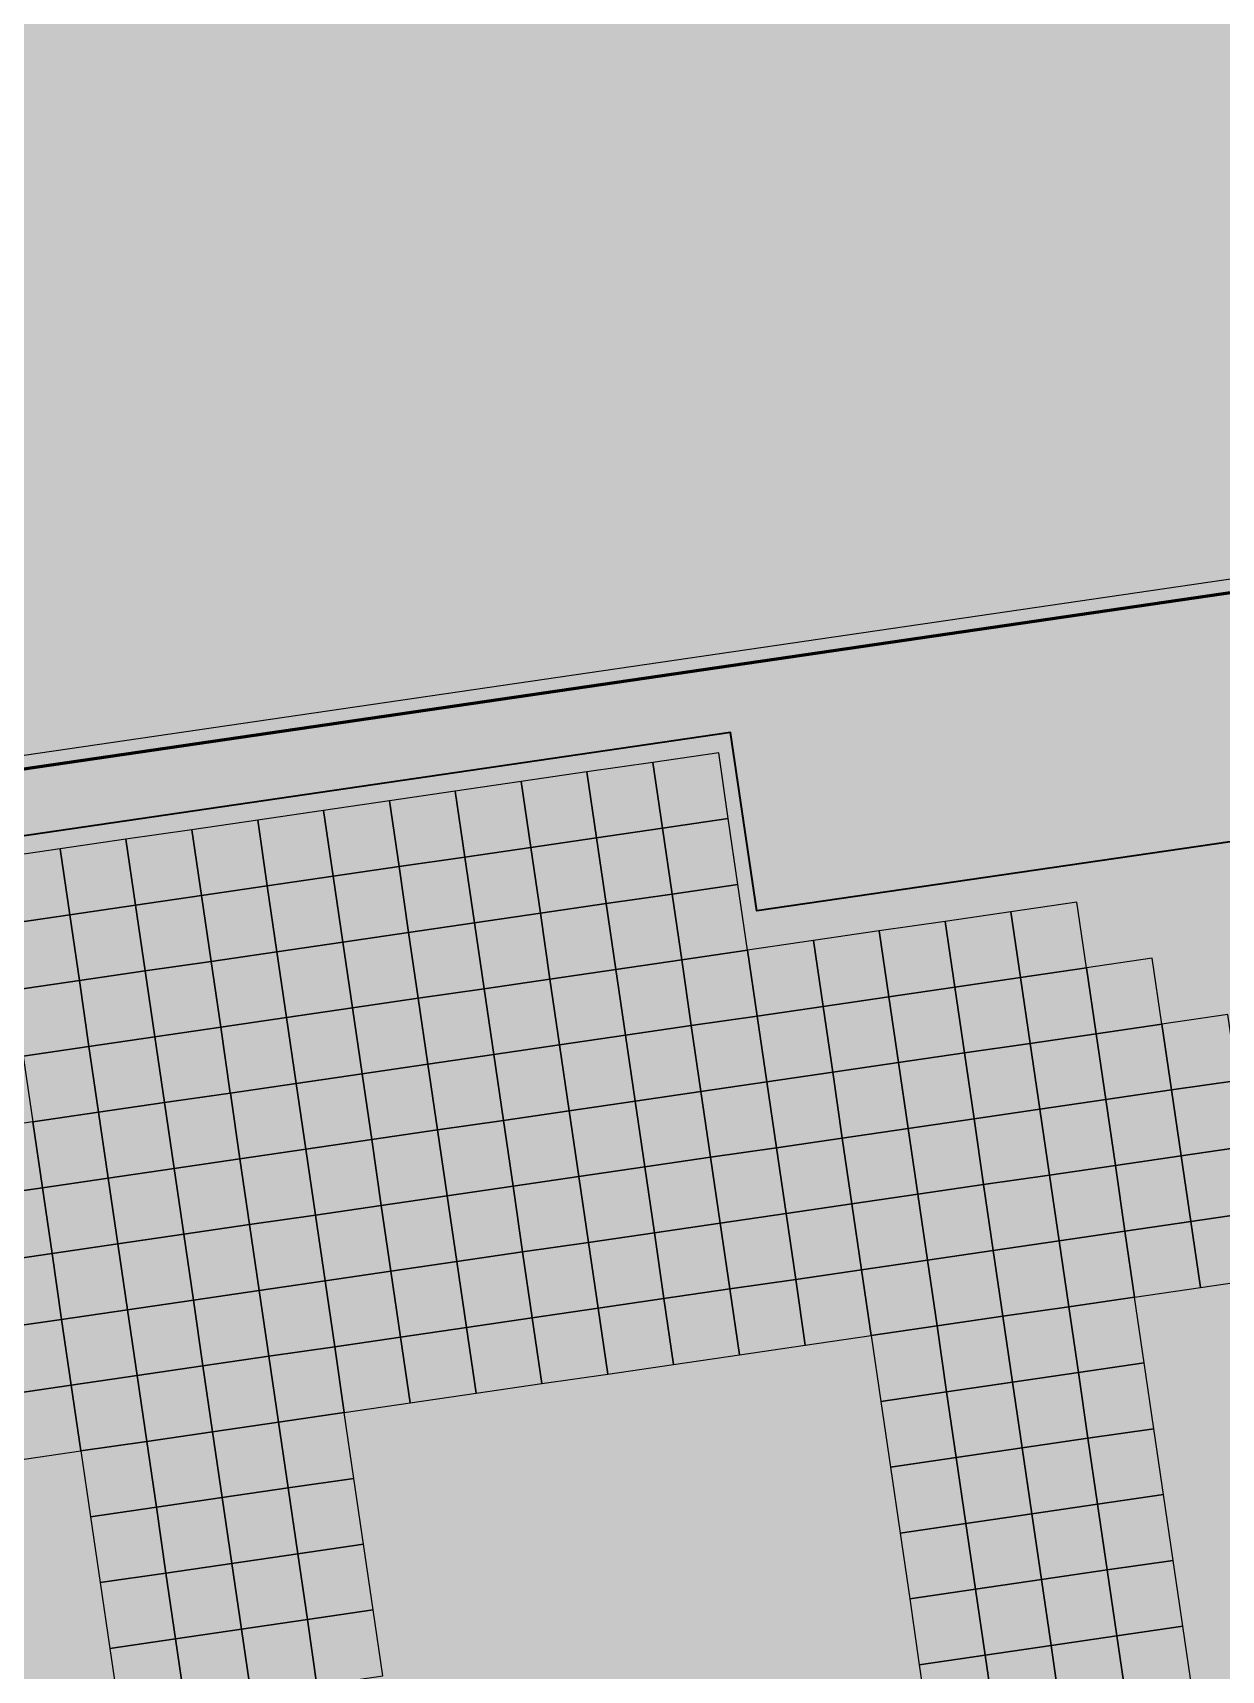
# Model space of a CAD drawing. Header units: metres. Extents: x 2 to 659295185, y -28 to 1124222152.
# Drawn here: x 656835.17 to 656853.02, y 1124423.08 to 1124447.69 of the extents above; entities that cross this region are included whole.
import ezdxf

# ---------------------------------------------------------------- set-up
doc = ezdxf.new("R2010")
doc.units = ezdxf.units.M
doc.header["$MEASUREMENT"] = 0
doc.layers.add("a''brocal", color=220, linetype='CONTINUOUS', lineweight=15)
doc.layers.add('ESCUELA', color=7, linetype='CONTINUOUS', lineweight=15)
doc.layers.add('parcela simoncito', color=7, linetype='CONTINUOUS', lineweight=9, true_color=0xe9debe)

# ---------------------------------------------------------------- blocks, each defined once
blk = doc.blocks.new('simoncito')
at = {"layer": 'ESCUELA', "linetype": 'Continuous', "lineweight": 0}
blk.add_hatch(color=252, dxfattribs=at).paths.add_polyline_path([(-455.6, -2173.202), (-495.36, -2173.202), (-495.361, -2154.802), (-458.961, -2154.802), (-458.961, -2162.022), (-455.601, -2162.022)])
at = {"layer": 'ESCUELA', "color": 5, "linetype": 'Continuous', "lineweight": 30}
blk.add_lwpolyline([(-455.887, -2173.202), (-455.89, -2176.921), (-481.237, -2176.912), (-481.237, -2174.202), (-496.047, -2174.202), (-496.046, -2153.802), (-458.847, -2153.802), (-458.847, -2161.022), (-455.887, -2161.022), (-455.887, -2162.022)], dxfattribs=at)
at = {"layer": 'ESCUELA', "linetype": 'Continuous', "lineweight": 0}
blk.add_lwpolyline([(-455.6, -2173.202), (-495.36, -2173.202), (-495.361, -2154.802), (-458.961, -2154.802), (-458.961, -2162.022), (-455.601, -2162.022), (-455.6, -2173.202)], dxfattribs=at)
at = {"layer": 'ESCUELA', "linetype": 'Continuous', "lineweight": 50}
blk.add_lwpolyline([(-458.961, -2154.802), (-495.361, -2154.802), (-495.36, -2173.202), (-455.6, -2173.201), (-455.601, -2162.022), (-458.961, -2162.022), (-458.961, -2154.802)], dxfattribs=at)
at = {"layer": 'ESCUELA', "color": 1, "linetype": 'Continuous', "lineweight": 0}
blk.add_lwpolyline([(-498.581, -2173.002), (-455.601, -2173.001)], dxfattribs=at)

msp = doc.modelspace()

# ---------------------------------------------------------------- hatches: boundary and pattern name
at = {"layer": 'parcela simoncito'}
h = msp.add_hatch(color=256, dxfattribs=at)
edge = h.paths.add_edge_path()
edge.add_arc((656894.8808, 1124403.0381), 18.2, 135.42686, 142.70806)
edge.add_line((656880.4017, 1124414.0651), (656822.1324, 1124405.5458))
edge.add_line((656822.1324, 1124405.5458), (656815.3534, 1124451.7639))
edge.add_arc((656824.0867, 1124452.8177), 8.7966, 98.29634, 186.88058, ccw=False)
edge.add_line((656822.8174, 1124461.5223), (656845.4525, 1124464.8332))
edge.add_line((656845.4525, 1124464.8332), (656874.1358, 1124469.0252))
edge.add_line((656874.1358, 1124469.0252), (656881.916, 1124415.8112))

# ---------------------------------------------------------------- linework, layer by layer
at = {"layer": 'ESCUELA', "color": 248, "lineweight": 9, "ltscale": 100, "elevation": 433.2399}
for points in [[(656845.6189, 1124435.8778), (656845.4743, 1124436.8673), (656844.4848, 1124436.7227), (656844.6294, 1124435.7332)], [(656844.6294, 1124435.7332), (656844.4848, 1124436.7227), (656843.4953, 1124436.5781), (656843.64, 1124435.5886)], [(656842.6505, 1124435.444), (656842.5059, 1124436.4335), (656841.5164, 1124436.2888), (656841.661, 1124435.2993)], [(656843.64, 1124435.5886), (656843.4953, 1124436.5781), (656842.5059, 1124436.4335), (656842.6505, 1124435.444)], [(656840.6715, 1124435.1547), (656840.5269, 1124436.1442), (656839.5374, 1124435.9996), (656839.682, 1124435.0101)], [(656841.661, 1124435.2993), (656841.5164, 1124436.2888), (656840.5269, 1124436.1442), (656840.6715, 1124435.1547)], [(656839.682, 1124435.0101), (656839.5374, 1124435.9995), (656838.5479, 1124435.8549), (656838.6925, 1124434.8654)], [(656845.7636, 1124434.8883), (656845.6189, 1124435.8778), (656844.6294, 1124435.7332), (656844.7741, 1124434.7437)], [(656837.703, 1124434.7208), (656837.5584, 1124435.7103), (656836.5689, 1124435.5657), (656836.7136, 1124434.5762)], [(656838.6925, 1124434.8654), (656838.5479, 1124435.8549), (656837.5584, 1124435.7103), (656837.703, 1124434.7208)], [(656844.7741, 1124434.7437), (656844.6294, 1124435.7332), (656843.64, 1124435.5886), (656843.7846, 1124434.5991)], [(656835.7241, 1124434.4316), (656835.5794, 1124435.4211), (656834.59, 1124435.2764), (656834.7346, 1124434.287)], [(656836.7136, 1124434.5762), (656836.5689, 1124435.5657), (656835.5794, 1124435.4211), (656835.7241, 1124434.4316)], [(656842.7951, 1124434.4545), (656842.6505, 1124435.444), (656841.661, 1124435.2993), (656841.8056, 1124434.3098)], [(656843.7846, 1124434.5991), (656843.64, 1124435.5886), (656842.6505, 1124435.444), (656842.7951, 1124434.4545)], [(656840.8161, 1124434.1652), (656840.6715, 1124435.1547), (656839.682, 1124435.0101), (656839.8266, 1124434.0206)], [(656841.8056, 1124434.3099), (656841.661, 1124435.2993), (656840.6715, 1124435.1547), (656840.8161, 1124434.1652)], [(656839.8266, 1124434.0206), (656839.682, 1124435.0101), (656838.6925, 1124434.8654), (656838.8372, 1124433.876)], [(656845.9082, 1124433.8989), (656845.7636, 1124434.8884), (656844.7741, 1124434.7437), (656844.9187, 1124433.7542)], [(656837.8477, 1124433.7313), (656837.703, 1124434.7208), (656836.7136, 1124434.5762), (656836.8582, 1124433.5867)], [(656838.8372, 1124433.876), (656838.6925, 1124434.8654), (656837.703, 1124434.7208), (656837.8477, 1124433.7313)], [(656844.9187, 1124433.7542), (656844.7741, 1124434.7437), (656843.7846, 1124434.5991), (656843.9292, 1124433.6096)], [(656835.8687, 1124433.4421), (656835.7241, 1124434.4316), (656834.7346, 1124434.287), (656834.8792, 1124433.2975)], [(656836.8582, 1124433.5867), (656836.7136, 1124434.5762), (656835.7241, 1124434.4316), (656835.8687, 1124433.4421)], [(656842.9397, 1124433.465), (656842.7951, 1124434.4545), (656841.8056, 1124434.3099), (656841.9502, 1124433.3204)], [(656843.9292, 1124433.6096), (656843.7846, 1124434.5991), (656842.7951, 1124434.4545), (656842.9397, 1124433.465)], [(656850.0108, 1124433.4879), (656849.8661, 1124434.4774), (656848.8766, 1124434.3327), (656849.0213, 1124433.3433)], [(656851.0002, 1124433.6325), (656850.8556, 1124434.622), (656849.8661, 1124434.4774), (656850.0108, 1124433.4879)], [(656840.9608, 1124433.1757), (656840.8161, 1124434.1652), (656839.8266, 1124434.0206), (656839.9713, 1124433.0311)], [(656841.9502, 1124433.3204), (656841.8056, 1124434.3099), (656840.8161, 1124434.1652), (656840.9608, 1124433.1757)], [(656848.0318, 1124433.1986), (656847.8872, 1124434.1881), (656846.8977, 1124434.0435), (656847.0423, 1124433.054)], [(656849.0213, 1124433.3433), (656848.8766, 1124434.3327), (656847.8872, 1124434.1881), (656848.0318, 1124433.1986)], [(656839.9713, 1124433.0311), (656839.8266, 1124434.0206), (656838.8372, 1124433.876), (656838.9818, 1124432.8865)], [(656846.0528, 1124432.9094), (656845.9082, 1124433.8989), (656844.9187, 1124433.7542), (656845.0633, 1124432.7648)], [(656847.0423, 1124433.054), (656846.8977, 1124434.0435), (656845.9082, 1124433.8989), (656846.0528, 1124432.9094)], [(656837.9923, 1124432.7418), (656837.8477, 1124433.7313), (656836.8582, 1124433.5867), (656837.0028, 1124432.5972)], [(656838.9818, 1124432.8865), (656838.8372, 1124433.876), (656837.8477, 1124433.7313), (656837.9923, 1124432.7418)], [(656845.0633, 1124432.7648), (656844.9187, 1124433.7542), (656843.9292, 1124433.6096), (656844.0738, 1124432.6201)], [(656852.1344, 1124432.7876), (656851.9897, 1124433.7771), (656851.0002, 1124433.6325), (656851.1449, 1124432.643)], [(656836.0133, 1124432.4526), (656835.8687, 1124433.4421), (656834.8792, 1124433.2975), (656835.0238, 1124432.308)], [(656837.0028, 1124432.5972), (656836.8582, 1124433.5867), (656835.8687, 1124433.4421), (656836.0133, 1124432.4526)], [(656843.0843, 1124432.4755), (656842.9397, 1124433.465), (656841.9502, 1124433.3204), (656842.0949, 1124432.3309)], [(656844.0738, 1124432.6201), (656843.9292, 1124433.6096), (656842.9397, 1124433.465), (656843.0843, 1124432.4755)], [(656850.1554, 1124432.4984), (656850.0108, 1124433.4879), (656849.0213, 1124433.3433), (656849.1659, 1124432.3538)], [(656851.1449, 1124432.643), (656851.0002, 1124433.6325), (656850.0108, 1124433.4879), (656850.1554, 1124432.4984)], [(656841.1054, 1124432.1863), (656840.9608, 1124433.1757), (656839.9713, 1124433.0311), (656840.1159, 1124432.0416)], [(656842.0949, 1124432.3309), (656841.9502, 1124433.3204), (656840.9608, 1124433.1757), (656841.1054, 1124432.1863)], [(656848.1764, 1124432.2091), (656848.0318, 1124433.1986), (656847.0423, 1124433.054), (656847.1869, 1124432.0645)], [(656849.1659, 1124432.3538), (656849.0213, 1124433.3433), (656848.0318, 1124433.1986), (656848.1764, 1124432.2091)], [(656840.1159, 1124432.0416), (656839.9713, 1124433.0311), (656838.9818, 1124432.8865), (656839.1264, 1124431.897)], [(656847.1869, 1124432.0645), (656847.0423, 1124433.054), (656846.0528, 1124432.9094), (656846.1974, 1124431.9199)], [(656853.2686, 1124431.9428), (656853.1239, 1124432.9323), (656852.1344, 1124432.7877), (656852.2791, 1124431.7982)], [(656838.1369, 1124431.7524), (656837.9923, 1124432.7419), (656837.0028, 1124432.5972), (656837.1474, 1124431.6077)], [(656839.1264, 1124431.897), (656838.9818, 1124432.8865), (656837.9923, 1124432.7419), (656838.1369, 1124431.7524)], [(656845.2079, 1124431.7753), (656845.0633, 1124432.7648), (656844.0738, 1124432.6201), (656844.2185, 1124431.6306)], [(656846.1974, 1124431.9199), (656846.0528, 1124432.9094), (656845.0633, 1124432.7648), (656845.2079, 1124431.7753)], [(656852.2791, 1124431.7982), (656852.1344, 1124432.7877), (656851.145, 1124432.643), (656851.2896, 1124431.6536)], [(656836.1579, 1124431.4631), (656836.0133, 1124432.4526), (656835.0238, 1124432.308), (656835.1685, 1124431.3185)], [(656837.1474, 1124431.6077), (656837.0028, 1124432.5972), (656836.0133, 1124432.4526), (656836.1579, 1124431.4631)], [(656843.229, 1124431.486), (656843.0843, 1124432.4755), (656842.0949, 1124432.3309), (656842.2395, 1124431.3414)], [(656844.2185, 1124431.6306), (656844.0738, 1124432.6201), (656843.0843, 1124432.4755), (656843.229, 1124431.486)], [(656850.3001, 1124431.5089), (656850.1555, 1124432.4984), (656849.166, 1124432.3538), (656849.3106, 1124431.3643)], [(656851.2896, 1124431.6536), (656851.145, 1124432.643), (656850.1555, 1124432.4984), (656850.3001, 1124431.5089)], [(656841.25, 1124431.1968), (656841.1054, 1124432.1863), (656840.1159, 1124432.0416), (656840.2605, 1124431.0522)], [(656842.2395, 1124431.3414), (656842.0949, 1124432.3309), (656841.1054, 1124432.1863), (656841.25, 1124431.1968)], [(656848.3211, 1124431.2197), (656848.1765, 1124432.2092), (656847.187, 1124432.0645), (656847.3316, 1124431.0751)], [(656849.3106, 1124431.3643), (656849.166, 1124432.3538), (656848.1765, 1124432.2092), (656848.3211, 1124431.2197)], [(656840.2605, 1124431.0522), (656840.1159, 1124432.0416), (656839.1264, 1124431.897), (656839.271, 1124430.9075)], [(656847.3316, 1124431.0751), (656847.187, 1124432.0645), (656846.1975, 1124431.9199), (656846.3421, 1124430.9304)], [(656853.4132, 1124430.9533), (656853.2686, 1124431.9428), (656852.2791, 1124431.7982), (656852.4237, 1124430.8087)], [(656838.2816, 1124430.7629), (656838.137, 1124431.7524), (656837.1475, 1124431.6078), (656837.2921, 1124430.6183)], [(656839.2711, 1124430.9075), (656839.1265, 1124431.897), (656838.137, 1124431.7524), (656838.2816, 1124430.7629)], [(656845.3527, 1124430.7858), (656845.208, 1124431.7753), (656844.2185, 1124431.6307), (656844.3632, 1124430.6412)], [(656846.3421, 1124430.9304), (656846.1975, 1124431.9199), (656845.208, 1124431.7753), (656845.3527, 1124430.7858)], [(656852.4237, 1124430.8087), (656852.2791, 1124431.7982), (656851.2896, 1124431.6536), (656851.4342, 1124430.6641)], [(656836.3027, 1124430.4737), (656836.158, 1124431.4631), (656835.1685, 1124431.3185), (656835.3132, 1124430.329)], [(656837.2921, 1124430.6183), (656837.1475, 1124431.6078), (656836.158, 1124431.4631), (656836.3027, 1124430.4737)], [(656843.3737, 1124430.4966), (656843.2291, 1124431.486), (656842.2396, 1124431.3414), (656842.3842, 1124430.3519)], [(656844.3632, 1124430.6412), (656844.2185, 1124431.6307), (656843.2291, 1124431.486), (656843.3737, 1124430.4966)], [(656850.4447, 1124430.5194), (656850.3001, 1124431.5089), (656849.3106, 1124431.3643), (656849.4552, 1124430.3748)], [(656851.4342, 1124430.6641), (656851.2896, 1124431.6536), (656850.3001, 1124431.5089), (656850.4447, 1124430.5194)], [(656835.3132, 1124430.329), (656835.1685, 1124431.3185), (656834.1791, 1124431.1739), (656834.3237, 1124430.1844)], [(656841.3947, 1124430.2073), (656841.2501, 1124431.1968), (656840.2606, 1124431.0522), (656840.4052, 1124430.0627)], [(656842.3842, 1124430.3519), (656842.2396, 1124431.3414), (656841.2501, 1124431.1968), (656841.3947, 1124430.2073)], [(656848.4657, 1124430.2302), (656848.3211, 1124431.2197), (656847.3316, 1124431.0751), (656847.4763, 1124430.0856)], [(656849.4552, 1124430.3748), (656849.3106, 1124431.3643), (656848.3211, 1124431.2197), (656848.4657, 1124430.2302)], [(656840.4052, 1124430.0627), (656840.2606, 1124431.0522), (656839.2711, 1124430.9075), (656839.4157, 1124429.9181)], [(656847.4763, 1124430.0856), (656847.3316, 1124431.0751), (656846.3421, 1124430.9304), (656846.4868, 1124429.9409)], [(656853.5577, 1124429.9638), (656853.4131, 1124430.9533), (656852.4236, 1124430.8087), (656852.5682, 1124429.8192)], [(656838.4263, 1124429.7734), (656838.2816, 1124430.7629), (656837.2921, 1124430.6183), (656837.4368, 1124429.6288)], [(656839.4157, 1124429.9181), (656839.2711, 1124430.9075), (656838.2816, 1124430.7629), (656838.4263, 1124429.7734)], [(656845.4973, 1124429.7963), (656845.3527, 1124430.7858), (656844.3632, 1124430.6412), (656844.5078, 1124429.6517)], [(656846.4868, 1124429.9409), (656846.3421, 1124430.9304), (656845.3527, 1124430.7858), (656845.4973, 1124429.7963)], [(656852.5682, 1124429.8192), (656852.4236, 1124430.8087), (656851.4341, 1124430.6641), (656851.5787, 1124429.6746)], [(656836.4473, 1124429.4842), (656836.3027, 1124430.4737), (656835.3132, 1124430.329), (656835.4578, 1124429.3396)], [(656837.4368, 1124429.6288), (656837.2921, 1124430.6183), (656836.3027, 1124430.4737), (656836.4473, 1124429.4842)], [(656843.5183, 1124429.5071), (656843.3737, 1124430.4966), (656842.3842, 1124430.3519), (656842.5288, 1124429.3624)], [(656844.5078, 1124429.6517), (656844.3632, 1124430.6412), (656843.3737, 1124430.4966), (656843.5183, 1124429.5071)], [(656850.5893, 1124429.5299), (656850.4446, 1124430.5194), (656849.4551, 1124430.3748), (656849.5998, 1124429.3853)], [(656851.5787, 1124429.6746), (656851.4341, 1124430.6641), (656850.4446, 1124430.5194), (656850.5893, 1124429.5299)], [(656835.4578, 1124429.3395), (656835.3132, 1124430.329), (656834.3237, 1124430.1844), (656834.4683, 1124429.1949)], [(656841.5393, 1124429.2178), (656841.3947, 1124430.2073), (656840.4052, 1124430.0627), (656840.5499, 1124429.0732)], [(656842.5288, 1124429.3624), (656842.3842, 1124430.3519), (656841.3947, 1124430.2073), (656841.5393, 1124429.2178)], [(656848.6103, 1124429.2407), (656848.4657, 1124430.2302), (656847.4762, 1124430.0856), (656847.6208, 1124429.0961)], [(656849.5998, 1124429.3853), (656849.4551, 1124430.3748), (656848.4657, 1124430.2302), (656848.6103, 1124429.2407)], [(656840.5499, 1124429.0732), (656840.4052, 1124430.0627), (656839.4157, 1124429.9181), (656839.5604, 1124428.9286)], [(656847.6208, 1124429.0961), (656847.4762, 1124430.0856), (656846.4867, 1124429.9409), (656846.6313, 1124428.9514)], [(656853.7023, 1124428.9743), (656853.5577, 1124429.9638), (656852.5682, 1124429.8192), (656852.7129, 1124428.8297)], [(656838.5709, 1124428.7839), (656838.4263, 1124429.7734), (656837.4368, 1124429.6288), (656837.5814, 1124428.6393)], [(656839.5604, 1124428.9286), (656839.4157, 1124429.9181), (656838.4263, 1124429.7734), (656838.5709, 1124428.7839)], [(656845.6418, 1124428.8068), (656845.4972, 1124429.7963), (656844.5077, 1124429.6517), (656844.6523, 1124428.6622)], [(656846.6313, 1124428.9514), (656846.4867, 1124429.9409), (656845.4972, 1124429.7963), (656845.6418, 1124428.8068)], [(656852.7129, 1124428.8297), (656852.5682, 1124429.8192), (656851.5787, 1124429.6746), (656851.7234, 1124428.6851)], [(656836.5919, 1124428.4947), (656836.4473, 1124429.4842), (656835.4578, 1124429.3396), (656835.6024, 1124428.3501)], [(656837.5814, 1124428.6393), (656837.4368, 1124429.6288), (656836.4473, 1124429.4842), (656836.5919, 1124428.4947)], [(656843.6628, 1124428.5176), (656843.5182, 1124429.5071), (656842.5287, 1124429.3624), (656842.6734, 1124428.3729)], [(656844.6523, 1124428.6622), (656844.5077, 1124429.6517), (656843.5182, 1124429.5071), (656843.6628, 1124428.5176)], [(656850.7339, 1124428.5405), (656850.5893, 1124429.5299), (656849.5998, 1124429.3853), (656849.7444, 1124428.3958)], [(656851.7234, 1124428.6851), (656851.5787, 1124429.6746), (656850.5893, 1124429.5299), (656850.7339, 1124428.5405)], [(656835.6024, 1124428.3501), (656835.4578, 1124429.3395), (656834.4683, 1124429.1949), (656834.6129, 1124428.2054)], [(656842.6734, 1124428.3729), (656842.5287, 1124429.3624), (656841.5393, 1124429.2178), (656841.6839, 1124428.2283)], [(656848.7549, 1124428.2512), (656848.6103, 1124429.2407), (656847.6208, 1124429.0961), (656847.7654, 1124428.1066)], [(656849.7444, 1124428.3958), (656849.5998, 1124429.3853), (656848.6103, 1124429.2407), (656848.7549, 1124428.2512)], [(656840.6944, 1124428.0837), (656840.5498, 1124429.0732), (656839.5603, 1124428.9286), (656839.7049, 1124427.9391)], [(656841.6839, 1124428.2283), (656841.5393, 1124429.2178), (656840.5498, 1124429.0732), (656840.6944, 1124428.0837)], [(656847.7654, 1124428.1066), (656847.6208, 1124429.0961), (656846.6313, 1124428.9514), (656846.7759, 1124427.962)], [(656838.7154, 1124427.7944), (656838.5708, 1124428.7839), (656837.5813, 1124428.6393), (656837.7259, 1124427.6498)], [(656839.7049, 1124427.9391), (656839.5603, 1124428.9286), (656838.5708, 1124428.7839), (656838.7154, 1124427.7944)], [(656845.7864, 1124427.8173), (656845.6418, 1124428.8068), (656844.6523, 1124428.6622), (656844.797, 1124427.6727)], [(656846.7759, 1124427.962), (656846.6313, 1124428.9514), (656845.6418, 1124428.8068), (656845.7864, 1124427.8173)], [(656836.7364, 1124427.5052), (656836.5918, 1124428.4947), (656835.6023, 1124428.3501), (656835.747, 1124427.3606)], [(656837.7259, 1124427.6498), (656837.5813, 1124428.6393), (656836.5918, 1124428.4947), (656836.7364, 1124427.5052)], [(656843.8075, 1124427.5281), (656843.6628, 1124428.5176), (656842.6734, 1124428.3729), (656842.818, 1124427.3835)], [(656844.797, 1124427.6727), (656844.6523, 1124428.6622), (656843.6628, 1124428.5176), (656843.8075, 1124427.5281)], [(656850.8785, 1124427.551), (656850.7339, 1124428.5405), (656849.7444, 1124428.3958), (656849.889, 1124427.4063)], [(656851.868, 1124427.6956), (656851.7234, 1124428.6851), (656850.7339, 1124428.5405), (656850.8785, 1124427.551)], [(656835.747, 1124427.3606), (656835.6023, 1124428.35), (656834.6128, 1124428.2054), (656834.7575, 1124427.2159)], [(656842.818, 1124427.3835), (656842.6734, 1124428.3729), (656841.6839, 1124428.2283), (656841.8285, 1124427.2388)], [(656848.8995, 1124427.2617), (656848.7549, 1124428.2512), (656847.7654, 1124428.1066), (656847.91, 1124427.1171)], [(656849.889, 1124427.4063), (656849.7444, 1124428.3958), (656848.7549, 1124428.2512), (656848.8995, 1124427.2617)], [(656840.839, 1124427.0942), (656840.6944, 1124428.0837), (656839.7049, 1124427.9391), (656839.8495, 1124426.9496)], [(656841.8285, 1124427.2388), (656841.6839, 1124428.2283), (656840.6944, 1124428.0837), (656840.839, 1124427.0942)], [(656838.86, 1124426.805), (656838.7154, 1124427.7944), (656837.7259, 1124427.6498), (656837.8706, 1124426.6603)], [(656839.8495, 1124426.9496), (656839.7049, 1124427.9391), (656838.7154, 1124427.7944), (656838.86, 1124426.805)], [(656836.8811, 1124426.5157), (656836.7364, 1124427.5052), (656835.747, 1124427.3606), (656835.8916, 1124426.3711)], [(656837.8706, 1124426.6603), (656837.7259, 1124427.6498), (656836.7364, 1124427.5052), (656836.8811, 1124426.5157)], [(656851.0231, 1124426.5615), (656850.8785, 1124427.551), (656849.889, 1124427.4063), (656850.0336, 1124426.4169)], [(656852.0126, 1124426.7061), (656851.868, 1124427.6956), (656850.8785, 1124427.551), (656851.0231, 1124426.5615)], [(656835.8916, 1124426.3711), (656835.747, 1124427.3606), (656834.7575, 1124427.2159), (656834.9021, 1124426.2264)], [(656849.0442, 1124426.2722), (656848.8995, 1124427.2617), (656847.91, 1124427.1171), (656848.0547, 1124426.1276)], [(656850.0336, 1124426.4169), (656849.889, 1124427.4063), (656848.8995, 1124427.2617), (656849.0442, 1124426.2722)], [(656839.0047, 1124425.8155), (656838.86, 1124426.805), (656837.8706, 1124426.6603), (656838.0152, 1124425.6708)], [(656839.9942, 1124425.9601), (656839.8495, 1124426.9496), (656838.86, 1124426.805), (656839.0047, 1124425.8155)], [(656837.0257, 1124425.5262), (656836.8811, 1124426.5157), (656835.8916, 1124426.3711), (656836.0362, 1124425.3816)], [(656838.0152, 1124425.6708), (656837.8706, 1124426.6603), (656836.8811, 1124426.5157), (656837.0257, 1124425.5262)], [(656851.1678, 1124425.572), (656851.0231, 1124426.5615), (656850.0336, 1124426.4169), (656850.1783, 1124425.4274)], [(656852.1572, 1124425.7166), (656852.0126, 1124426.7061), (656851.0231, 1124426.5615), (656851.1678, 1124425.572)], [(656849.1888, 1124425.2827), (656849.0442, 1124426.2722), (656848.0547, 1124426.1276), (656848.1993, 1124425.1381)], [(656850.1783, 1124425.4274), (656850.0336, 1124426.4169), (656849.0442, 1124426.2722), (656849.1888, 1124425.2827)], [(656839.1493, 1124424.826), (656839.0047, 1124425.8155), (656838.0152, 1124425.6708), (656838.1598, 1124424.6814)], [(656840.1388, 1124424.9706), (656839.9942, 1124425.9601), (656839.0047, 1124425.8155), (656839.1493, 1124424.826)], [(656838.1598, 1124424.6814), (656838.0152, 1124425.6708), (656837.0257, 1124425.5262), (656837.1703, 1124424.5367)], [(656851.3124, 1124424.5825), (656851.1678, 1124425.572), (656850.1783, 1124425.4274), (656850.3229, 1124424.4379)], [(656852.3019, 1124424.7271), (656852.1572, 1124425.7166), (656851.1678, 1124425.572), (656851.3124, 1124424.5825)], [(656837.1703, 1124424.5367), (656837.0257, 1124425.5262), (656836.0362, 1124425.3816), (656836.1808, 1124424.3921)], [(656850.3229, 1124424.4379), (656850.1783, 1124425.4274), (656849.1888, 1124425.2827), (656849.3334, 1124424.2933)], [(656849.3334, 1124424.2933), (656849.1888, 1124425.2827), (656848.1993, 1124425.1381), (656848.3439, 1124424.1486)], [(656839.2939, 1124423.8365), (656839.1493, 1124424.826), (656838.1598, 1124424.6814), (656838.3044, 1124423.6919)], [(656840.2834, 1124423.9811), (656840.1388, 1124424.9706), (656839.1493, 1124424.826), (656839.2939, 1124423.8365)], [(656838.3044, 1124423.6919), (656838.1598, 1124424.6814), (656837.1703, 1124424.5367), (656837.3149, 1124423.5472)], [(656851.457, 1124423.593), (656851.3124, 1124424.5825), (656850.3229, 1124424.4379), (656850.4675, 1124423.4484)], [(656852.4465, 1124423.7376), (656852.3019, 1124424.7271), (656851.3124, 1124424.5825), (656851.457, 1124423.593)], [(656837.3149, 1124423.5472), (656837.1703, 1124424.5367), (656836.1808, 1124424.3921), (656836.3255, 1124423.4026)], [(656850.4675, 1124423.4484), (656850.3229, 1124424.4379), (656849.3334, 1124424.2933), (656849.478, 1124423.3038)], [(656849.478, 1124423.3038), (656849.3334, 1124424.2933), (656848.3439, 1124424.1486), (656848.4885, 1124423.1591)], [(656839.4385, 1124422.847), (656839.2939, 1124423.8365), (656838.3044, 1124423.6919), (656838.4491, 1124422.7024)], [(656840.428, 1124422.9916), (656840.2834, 1124423.9811), (656839.2939, 1124423.8365), (656839.4385, 1124422.847)], [(656838.4491, 1124422.7024), (656838.3044, 1124423.6919), (656837.3149, 1124423.5472), (656837.4596, 1124422.5578)], [(656851.6016, 1124422.6035), (656851.457, 1124423.593), (656850.4675, 1124423.4484), (656850.6121, 1124422.4589)], [(656852.5911, 1124422.7482), (656852.4465, 1124423.7376), (656851.457, 1124423.593), (656851.6016, 1124422.6035)], [(656837.4596, 1124422.5578), (656837.3149, 1124423.5472), (656836.3255, 1124423.4026), (656836.4701, 1124422.4131)], [(656850.6121, 1124422.4589), (656850.4675, 1124423.4484), (656849.478, 1124423.3038), (656849.6227, 1124422.3143)], [(656849.6227, 1124422.3143), (656849.478, 1124423.3038), (656848.4885, 1124423.1591), (656848.6332, 1124422.1697)]]:
    msp.add_lwpolyline(points, close=True, dxfattribs=at)

# ---------------------------------------------------------------- block references
at = {"layer": "a''brocal", "color": 4, "rotation": 8.317245709827006}
msp.add_blockref('simoncito', (657007.3222, 1126658.117, 433.2399), dxfattribs=at)

doc.saveas('drawing.dxf')
